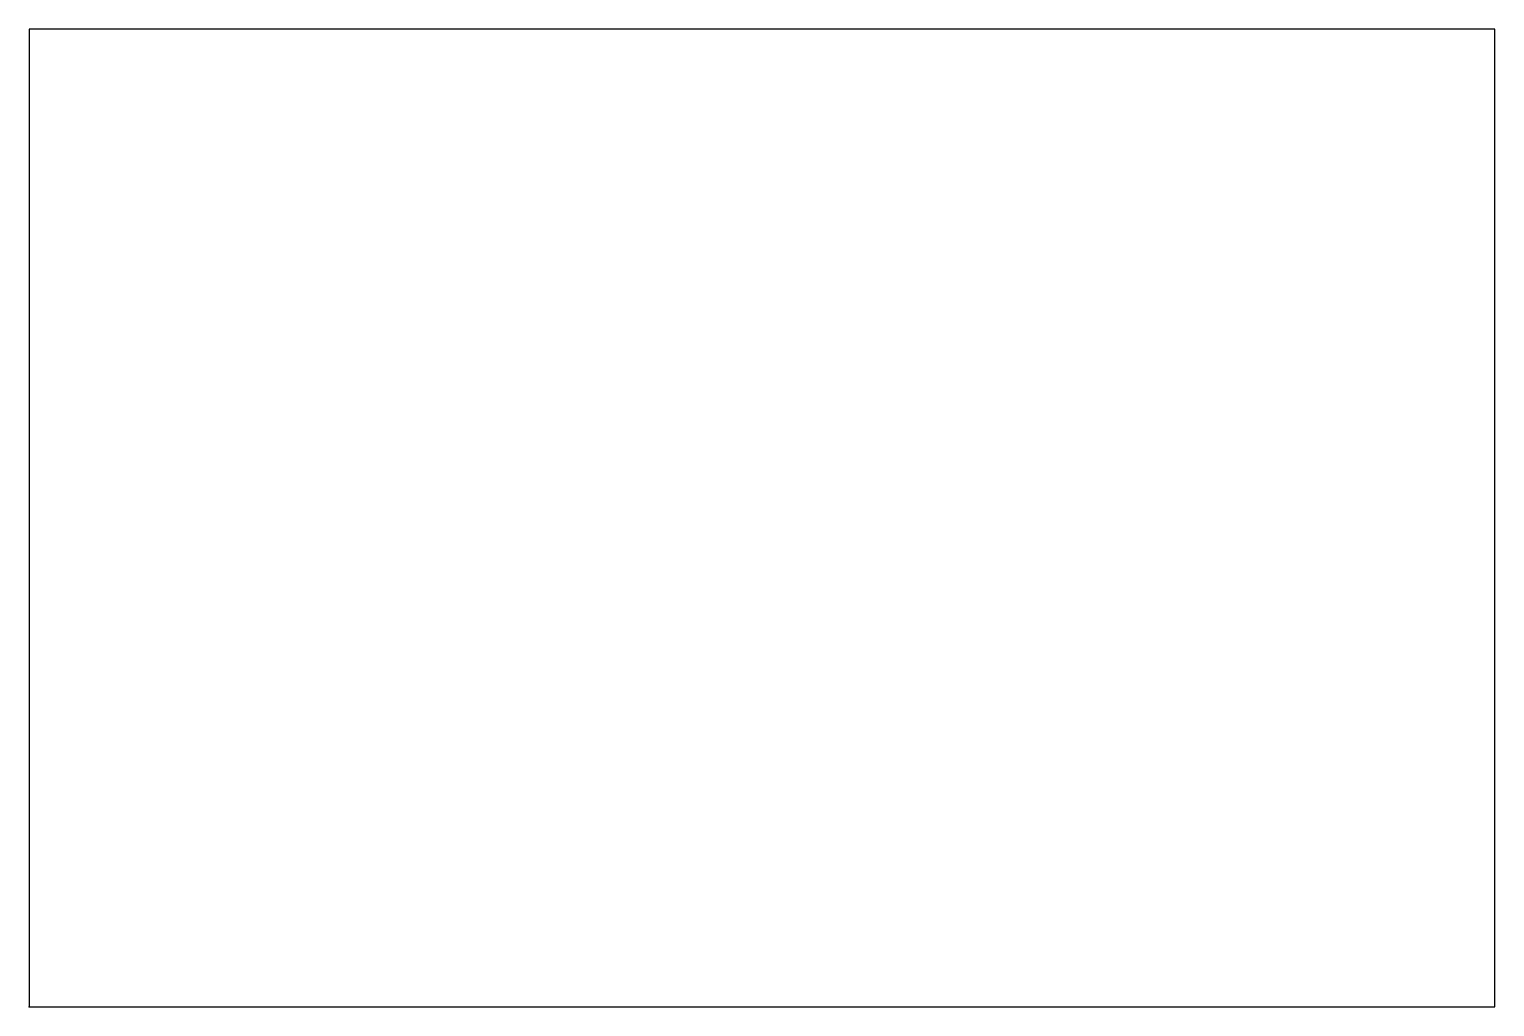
# Model space of a CAD drawing. Header units: millimetres. Extents: x 0 to 120, y 0 to 80.
import ezdxf

# ---------------------------------------------------------------- set-up
doc = ezdxf.new("R2010")
doc.units = ezdxf.units.MM
doc.layers.get('0').update_dxf_attribs({"linetype": 'CONTINUOUS'})

msp = doc.modelspace()

# ---------------------------------------------------------------- linework, layer by layer
for p, q in [((120, 80), (0, 80)), ((0, 80), (0, 0)), ((120, 0), (120, 80)), ((0, 0), (120, 0))]:
    msp.add_line(p, q)
msp.add_point((0, 0))

doc.saveas('drawing.dxf')
